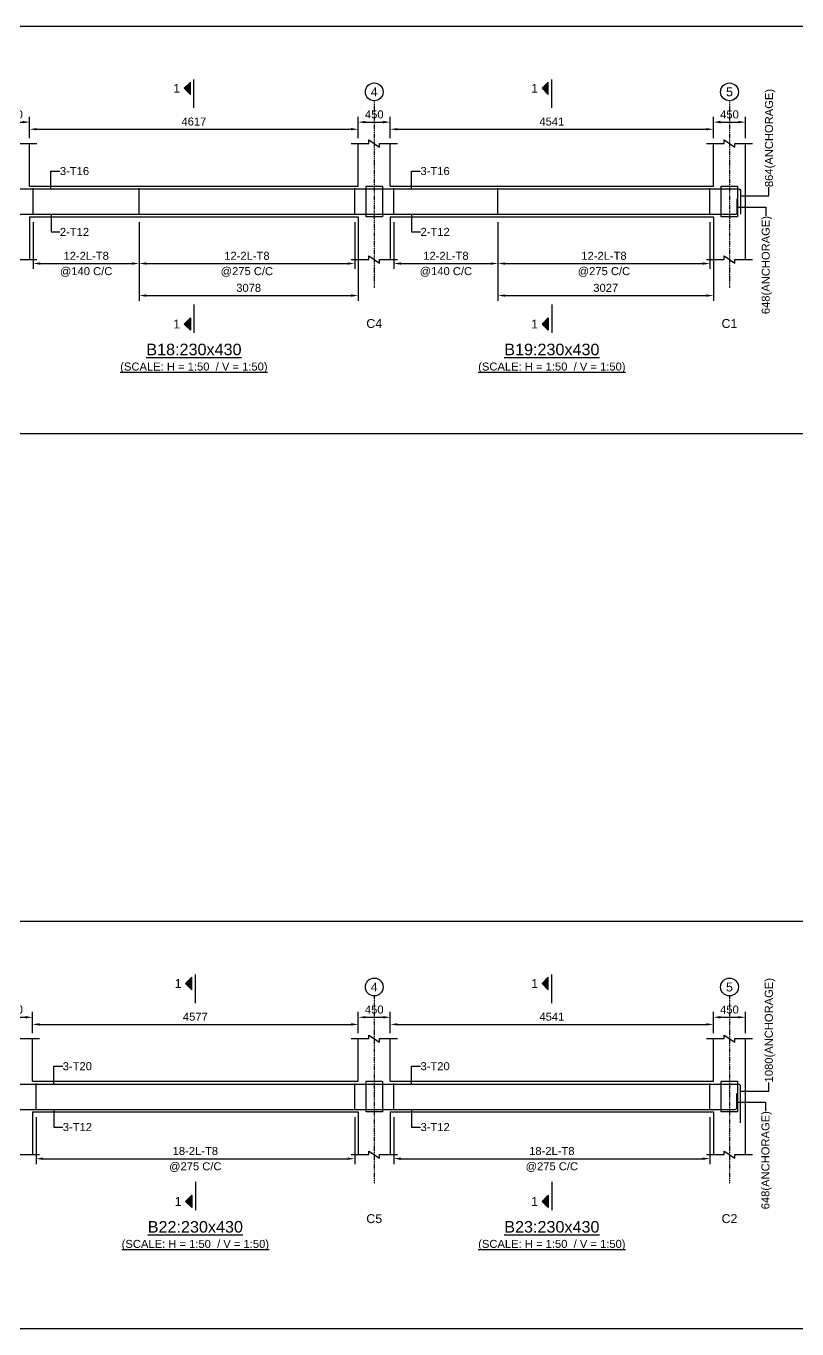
# Model space of a CAD drawing. Header units: inches. Extents: x -816171 to 9366335, y -450961 to 689132.
# Drawn here: x 4494381 to 4516043, y 210711 to 247331 of the extents above; entities that cross this region are included whole.
import ezdxf
from ezdxf.enums import TextEntityAlignment as Align

# ---------------------------------------------------------------- set-up
doc = ezdxf.new("R2010")
doc.units = ezdxf.units.IN
doc.header["$MEASUREMENT"] = 0
doc.linetypes.add('SCCenter', pattern=[1.2, 0.5, -0.3, 0.1, -0.3])
doc.linetypes.add('SCHidden', pattern=[1000, 500, -500])
for name, color, linetype in [('Concrete Line', 2, 'Continuous'), ('Cut Line', 31, 'Continuous'), ('Dimension', 31, 'Continuous'), ('Grid', 8, 'Continuous'), ('Labels', 4, 'Continuous'), ('Labels_Support', 4, 'Continuous'), ('Link', 225, 'Continuous'), ('Reinforcement', 130, 'Continuous'), ('Schedule Border', 60, 'Continuous'), ('Section Mark', 5, 'Continuous'), ('Solid', 25, 'Continuous'), ('Text', 31, 'Continuous'), ('Text_Scale', 31, 'Continuous')]:
    doc.layers.add(name, color=color, linetype=linetype)
doc.styles.add('SC-SansSerif', font='SansSerif')
doc.styles.get("Standard").update_dxf_attribs({"font": 'txt.shx'})
doc.dimstyles.new('SCBBSDimStyl', dxfattribs={"dimtxt": 225, "dimasz": 200, "dimexe": 150, "dimexo": 150, "dimgap": 100, "dimtad": 1, "dimtoh": 1, "dimdec": 0, "dimzin": 0, "dimdsep": 46, "dimtxsty": 'SC-SansSerif', "dimcen": 0.09, "dimclrd": 8, "dimclre": 8, "dimclrt": 31, "dimadec": 0, "dimazin": 0, "dimtfac": 1, "dimtdec": 0, "dimtix": 1, "dimtofl": 0, "dimtmove": 0, "dimatfit": 3, "dimfxl": 1, "dimtolj": 1, "dimtzin": 0, "dimarcsym": 0})
doc.dimstyles.get("Standard").update_dxf_attribs({"dimtxt": 0.18, "dimasz": 0.18, "dimexe": 0.18, "dimexo": 0.0625, "dimgap": 0.09, "dimtad": 0, "dimtih": 1, "dimtoh": 1, "dimdec": 4, "dimzin": 0, "dimdsep": 46, "dimtxsty": 'Standard', "dimcen": 0.09, "dimadec": 0, "dimazin": 0, "dimtfac": 1, "dimtdec": 4, "dimtofl": 0, "dimtmove": 0, "dimatfit": 3, "dimfxl": 1, "dimtolj": 1, "dimtzin": 0, "dimarcsym": 0})

# ---------------------------------------------------------------- blocks, each defined once
blk = doc.blocks.new('*D1946')
at = {"layer": 'DEFPOINTS', "color": 0, "transparency": 16777216}
for p in [(4494581, 241971), (4497559, 241971), (4497559, 240656)]:
    blk.add_point(p, dxfattribs=at)
at = {"layer": 'Dimension', "color": 8, "lineweight": -2, "transparency": 16777216}
for p, q in [((4494581, 241821), (4494581, 240506)), ((4497559, 241821), (4497559, 240506)), ((4494781, 240656), (4497359, 240656))]:
    blk.add_line(p, q, dxfattribs=at)
at = {"layer": 'Dimension', "color": 8, "transparency": 16777216}
for points in [[(4494781, 240690), (4494781, 240623), (4494581, 240656)], [(4497359, 240690), (4497359, 240623), (4497559, 240656)]]:
    blk.add_solid(points, dxfattribs=at)
at = {"layer": 'Dimension', "color": 31, "transparency": 16777216, "char_height": 225, "attachment_point": 5, "style": 'SC-SansSerif'}
for s, insert in [('\\A1;12-2L-T8', (4496070, 240872)), ('\\A1;@140 C/C', (4496070, 240420))]:
    blk.add_mtext(s, dxfattribs=dict(at, insert=insert))
blk = doc.blocks.new('*D1947')
at = {"layer": 'DEFPOINTS', "color": 0, "transparency": 16777216}
for p in [(4497559, 241971), (4503615, 241971), (4503615, 240656)]:
    blk.add_point(p, dxfattribs=at)
at = {"layer": 'Dimension', "color": 8, "lineweight": -2, "transparency": 16777216}
for p, q in [((4497559, 241821), (4497559, 240506)), ((4503615, 241821), (4503615, 240506)), ((4497759, 240656), (4503415, 240656))]:
    blk.add_line(p, q, dxfattribs=at)
at = {"layer": 'Dimension', "color": 8, "transparency": 16777216}
for points in [[(4497759, 240690), (4497759, 240623), (4497559, 240656)], [(4503415, 240690), (4503415, 240623), (4503615, 240656)]]:
    blk.add_solid(points, dxfattribs=at)
at = {"layer": 'Dimension', "color": 31, "transparency": 16777216, "char_height": 225, "attachment_point": 5, "style": 'SC-SansSerif'}
for s, insert in [('\\A1;12-2L-T8', (4500587, 240872)), ('\\A1;@275 C/C', (4500587, 240420))]:
    blk.add_mtext(s, dxfattribs=dict(at, insert=insert))
blk = doc.blocks.new('*D1948')
at = {"layer": 'DEFPOINTS', "color": 0, "transparency": 16777216}
for p in [(4497559, 241971), (4503715, 241971), (4503715, 239756)]:
    blk.add_point(p, dxfattribs=at)
at = {"layer": 'Dimension', "color": 8, "lineweight": -2, "transparency": 16777216}
for p, q in [((4497559, 241821), (4497559, 239606)), ((4503715, 241821), (4503715, 239606)), ((4497759, 239756), (4503515, 239756))]:
    blk.add_line(p, q, dxfattribs=at)
at = {"layer": 'Dimension', "color": 8, "transparency": 16777216}
for points in [[(4497759, 239790), (4497759, 239723), (4497559, 239756)], [(4503515, 239790), (4503515, 239723), (4503715, 239756)]]:
    blk.add_solid(points, dxfattribs=at)
at = {"layer": 'Dimension', "color": 31, "transparency": 16777216, "insert": (4500637, 239972), "char_height": 225, "attachment_point": 5, "style": 'SC-SansSerif'}
blk.add_mtext('\\A1;3078', dxfattribs=at)
blk = doc.blocks.new('*D1949')
at = {"layer": 'DEFPOINTS', "color": 0, "transparency": 16777216}
for p in [(4504715, 241971), (4507642, 241971), (4507642, 240656)]:
    blk.add_point(p, dxfattribs=at)
at = {"layer": 'Dimension', "color": 8, "lineweight": -2, "transparency": 16777216}
for p, q in [((4504715, 241821), (4504715, 240506)), ((4507642, 241821), (4507642, 240506)), ((4504915, 240656), (4507442, 240656))]:
    blk.add_line(p, q, dxfattribs=at)
at = {"layer": 'Dimension', "color": 8, "transparency": 16777216}
for points in [[(4504915, 240690), (4504915, 240623), (4504715, 240656)], [(4507442, 240690), (4507442, 240623), (4507642, 240656)]]:
    blk.add_solid(points, dxfattribs=at)
at = {"layer": 'Dimension', "color": 31, "transparency": 16777216, "char_height": 225, "attachment_point": 5, "style": 'SC-SansSerif'}
for s, insert in [('\\A1;12-2L-T8', (4506179, 240872)), ('\\A1;@140 C/C', (4506179, 240420))]:
    blk.add_mtext(s, dxfattribs=dict(at, insert=insert))
blk = doc.blocks.new('*D1950')
at = {"layer": 'DEFPOINTS', "color": 0, "transparency": 16777216}
for p in [(4507642, 241971), (4513597, 241971), (4513597, 240656)]:
    blk.add_point(p, dxfattribs=at)
at = {"layer": 'Dimension', "color": 8, "lineweight": -2, "transparency": 16777216}
for p, q in [((4507642, 241821), (4507642, 240506)), ((4513597, 241821), (4513597, 240506)), ((4507842, 240656), (4513397, 240656))]:
    blk.add_line(p, q, dxfattribs=at)
at = {"layer": 'Dimension', "color": 8, "transparency": 16777216}
for points in [[(4507842, 240690), (4507842, 240623), (4507642, 240656)], [(4513397, 240690), (4513397, 240623), (4513597, 240656)]]:
    blk.add_solid(points, dxfattribs=at)
at = {"layer": 'Dimension', "color": 31, "transparency": 16777216, "char_height": 225, "attachment_point": 5, "style": 'SC-SansSerif'}
for s, insert in [('\\A1;12-2L-T8', (4510620, 240872)), ('\\A1;@275 C/C', (4510620, 240420))]:
    blk.add_mtext(s, dxfattribs=dict(at, insert=insert))
blk = doc.blocks.new('*D1951')
at = {"layer": 'DEFPOINTS', "color": 0, "transparency": 16777216}
for p in [(4507642, 241971), (4513697, 241971), (4513697, 239756)]:
    blk.add_point(p, dxfattribs=at)
at = {"layer": 'Dimension', "color": 8, "lineweight": -2, "transparency": 16777216}
for p, q in [((4507642, 241821), (4507642, 239606)), ((4513697, 241821), (4513697, 239606)), ((4507842, 239756), (4513497, 239756))]:
    blk.add_line(p, q, dxfattribs=at)
at = {"layer": 'Dimension', "color": 8, "transparency": 16777216}
for points in [[(4507842, 239790), (4507842, 239723), (4507642, 239756)], [(4513497, 239790), (4513497, 239723), (4513697, 239756)]]:
    blk.add_solid(points, dxfattribs=at)
at = {"layer": 'Dimension', "color": 31, "transparency": 16777216, "insert": (4510670, 239972), "char_height": 225, "attachment_point": 5, "style": 'SC-SansSerif'}
blk.add_mtext('\\A1;3027', dxfattribs=at)
blk = doc.blocks.new('*D1958')
at = {"layer": 'DEFPOINTS', "color": 0, "transparency": 16777216}
for p in [(4503715, 244431), (4494481, 244031), (4503715, 244031)]:
    blk.add_point(p, dxfattribs=at)
at = {"layer": 'Dimension', "color": 8, "lineweight": -2, "transparency": 16777216}
for p, q in [((4494481, 244181), (4494481, 244581)), ((4494681, 244431), (4503515, 244431)), ((4503715, 244181), (4503715, 244581))]:
    blk.add_line(p, q, dxfattribs=at)
at = {"layer": 'Dimension', "color": 8, "transparency": 16777216}
for points in [[(4494681, 244465), (4494681, 244398), (4494481, 244431)], [(4503515, 244465), (4503515, 244398), (4503715, 244431)]]:
    blk.add_solid(points, dxfattribs=at)
at = {"layer": 'Dimension', "color": 31, "transparency": 16777216, "insert": (4499098, 244647), "char_height": 225, "attachment_point": 5, "style": 'SC-SansSerif'}
blk.add_mtext('\\A1;4617', dxfattribs=at)
blk = doc.blocks.new('*D1959')
at = {"layer": 'DEFPOINTS', "color": 0, "transparency": 16777216}
for p in [(4513697, 244431), (4504615, 244031), (4513697, 244031)]:
    blk.add_point(p, dxfattribs=at)
at = {"layer": 'Dimension', "color": 8, "lineweight": -2, "transparency": 16777216}
for p, q in [((4504615, 244181), (4504615, 244581)), ((4504815, 244431), (4513497, 244431)), ((4513697, 244181), (4513697, 244581))]:
    blk.add_line(p, q, dxfattribs=at)
at = {"layer": 'Dimension', "color": 8, "transparency": 16777216}
for points in [[(4504815, 244465), (4504815, 244398), (4504615, 244431)], [(4513497, 244465), (4513497, 244398), (4513697, 244431)]]:
    blk.add_solid(points, dxfattribs=at)
at = {"layer": 'Dimension', "color": 31, "transparency": 16777216, "insert": (4509156, 244647), "char_height": 225, "attachment_point": 5, "style": 'SC-SansSerif'}
blk.add_mtext('\\A1;4541', dxfattribs=at)
blk = doc.blocks.new('*D1961')
at = {"layer": 'DEFPOINTS', "color": 0, "transparency": 16777216}
for p in [(4494481, 244631), (4493581, 244031), (4494481, 244031)]:
    blk.add_point(p, dxfattribs=at)
at = {"layer": 'Dimension', "color": 8, "lineweight": -2, "transparency": 16777216}
for p, q in [((4493581, 244181), (4493581, 244781)), ((4493781, 244631), (4494281, 244631)), ((4494481, 244181), (4494481, 244781))]:
    blk.add_line(p, q, dxfattribs=at)
at = {"layer": 'Dimension', "color": 8, "transparency": 16777216}
for points in [[(4493781, 244665), (4493781, 244598), (4493581, 244631)], [(4494281, 244665), (4494281, 244598), (4494481, 244631)]]:
    blk.add_solid(points, dxfattribs=at)
at = {"layer": 'Dimension', "color": 31, "transparency": 16777216, "insert": (4494031, 244847), "char_height": 225, "attachment_point": 5, "style": 'SC-SansSerif'}
blk.add_mtext('\\A1;450', dxfattribs=at)
blk = doc.blocks.new('*D1962')
at = {"layer": 'DEFPOINTS', "color": 0, "transparency": 16777216}
for p in [(4504615, 244631), (4503715, 244031), (4504615, 244031)]:
    blk.add_point(p, dxfattribs=at)
at = {"layer": 'Dimension', "color": 8, "lineweight": -2, "transparency": 16777216}
for p, q in [((4503715, 244181), (4503715, 244781)), ((4503915, 244631), (4504415, 244631)), ((4504615, 244181), (4504615, 244781))]:
    blk.add_line(p, q, dxfattribs=at)
at = {"layer": 'Dimension', "color": 8, "transparency": 16777216}
for points in [[(4503915, 244665), (4503915, 244598), (4503715, 244631)], [(4504415, 244665), (4504415, 244598), (4504615, 244631)]]:
    blk.add_solid(points, dxfattribs=at)
at = {"layer": 'Dimension', "color": 31, "transparency": 16777216, "insert": (4504165, 244847), "char_height": 225, "attachment_point": 5, "style": 'SC-SansSerif'}
blk.add_mtext('\\A1;450', dxfattribs=at)
blk = doc.blocks.new('*D1963')
at = {"layer": 'DEFPOINTS', "color": 0, "transparency": 16777216}
for p in [(4514597, 244631), (4513697, 244031), (4514597, 244031)]:
    blk.add_point(p, dxfattribs=at)
at = {"layer": 'Dimension', "color": 8, "lineweight": -2, "transparency": 16777216}
for p, q in [((4513697, 244181), (4513697, 244781)), ((4513897, 244631), (4514397, 244631)), ((4514597, 244181), (4514597, 244781))]:
    blk.add_line(p, q, dxfattribs=at)
at = {"layer": 'Dimension', "color": 8, "transparency": 16777216}
for points in [[(4513897, 244665), (4513897, 244598), (4513697, 244631)], [(4514397, 244665), (4514397, 244598), (4514597, 244631)]]:
    blk.add_solid(points, dxfattribs=at)
at = {"layer": 'Dimension', "color": 31, "transparency": 16777216, "insert": (4514147, 244847), "char_height": 225, "attachment_point": 5, "style": 'SC-SansSerif'}
blk.add_mtext('\\A1;450', dxfattribs=at)
blk = doc.blocks.new('*D1966')
at = {"layer": 'DEFPOINTS', "color": 0, "transparency": 16777216}
for p in [(4494661, 216811), (4503615, 216811), (4503615, 215496)]:
    blk.add_point(p, dxfattribs=at)
at = {"layer": 'Dimension', "color": 8, "lineweight": -2, "transparency": 16777216}
for p, q in [((4494661, 216661), (4494661, 215346)), ((4503615, 216661), (4503615, 215346)), ((4494861, 215496), (4503415, 215496))]:
    blk.add_line(p, q, dxfattribs=at)
at = {"layer": 'Dimension', "color": 8, "transparency": 16777216}
for points in [[(4494861, 215530), (4494861, 215463), (4494661, 215496)], [(4503415, 215530), (4503415, 215463), (4503615, 215496)]]:
    blk.add_solid(points, dxfattribs=at)
at = {"layer": 'Dimension', "color": 31, "transparency": 16777216, "char_height": 225, "attachment_point": 5, "style": 'SC-SansSerif'}
for s, insert in [('\\A1;18-2L-T8', (4499138, 215712)), ('\\A1;@275 C/C', (4499138, 215260))]:
    blk.add_mtext(s, dxfattribs=dict(at, insert=insert))
blk = doc.blocks.new('*D1967')
at = {"layer": 'DEFPOINTS', "color": 0, "transparency": 16777216}
for p in [(4504715, 216811), (4513597, 216811), (4513597, 215496)]:
    blk.add_point(p, dxfattribs=at)
at = {"layer": 'Dimension', "color": 8, "lineweight": -2, "transparency": 16777216}
for p, q in [((4504715, 216661), (4504715, 215346)), ((4513597, 216661), (4513597, 215346)), ((4504915, 215496), (4513397, 215496))]:
    blk.add_line(p, q, dxfattribs=at)
at = {"layer": 'Dimension', "color": 8, "transparency": 16777216}
for points in [[(4504915, 215530), (4504915, 215463), (4504715, 215496)], [(4513397, 215530), (4513397, 215463), (4513597, 215496)]]:
    blk.add_solid(points, dxfattribs=at)
at = {"layer": 'Dimension', "color": 31, "transparency": 16777216, "char_height": 225, "attachment_point": 5, "style": 'SC-SansSerif'}
for s, insert in [('\\A1;18-2L-T8', (4509156, 215712)), ('\\A1;@275 C/C', (4509156, 215260))]:
    blk.add_mtext(s, dxfattribs=dict(at, insert=insert))
blk = doc.blocks.new('*D1819')
at = {"layer": 'DEFPOINTS', "color": 0, "transparency": 16777216}
for p in [(4503715, 219271), (4494561, 218871), (4503715, 218871)]:
    blk.add_point(p, dxfattribs=at)
at = {"layer": 'Dimension', "color": 8, "lineweight": -2, "transparency": 16777216}
for p, q in [((4494561, 219021), (4494561, 219421)), ((4503715, 219021), (4503715, 219421)), ((4494761, 219271), (4503515, 219271))]:
    blk.add_line(p, q, dxfattribs=at)
at = {"layer": 'Dimension', "color": 8, "transparency": 16777216}
for points in [[(4494761, 219305), (4494761, 219238), (4494561, 219271)], [(4503515, 219305), (4503515, 219238), (4503715, 219271)]]:
    blk.add_solid(points, dxfattribs=at)
at = {"layer": 'Dimension', "color": 31, "transparency": 16777216, "insert": (4499138, 219487), "char_height": 225, "attachment_point": 5, "style": 'SC-SansSerif'}
blk.add_mtext('\\A1;4577', dxfattribs=at)
blk = doc.blocks.new('*D1820')
at = {"layer": 'DEFPOINTS', "color": 0, "transparency": 16777216}
for p in [(4513697, 219271), (4504615, 218871), (4513697, 218871)]:
    blk.add_point(p, dxfattribs=at)
at = {"layer": 'Dimension', "color": 8, "lineweight": -2, "transparency": 16777216}
for p, q in [((4504615, 219021), (4504615, 219421)), ((4513697, 219021), (4513697, 219421)), ((4504815, 219271), (4513497, 219271))]:
    blk.add_line(p, q, dxfattribs=at)
at = {"layer": 'Dimension', "color": 8, "transparency": 16777216}
for points in [[(4504815, 219305), (4504815, 219238), (4504615, 219271)], [(4513497, 219305), (4513497, 219238), (4513697, 219271)]]:
    blk.add_solid(points, dxfattribs=at)
at = {"layer": 'Dimension', "color": 31, "transparency": 16777216, "insert": (4509156, 219487), "char_height": 225, "attachment_point": 5, "style": 'SC-SansSerif'}
blk.add_mtext('\\A1;4541', dxfattribs=at)
blk = doc.blocks.new('*D1822')
at = {"layer": 'DEFPOINTS', "color": 0, "transparency": 16777216}
for p in [(4494561, 219471), (4493501, 218871), (4494561, 218871)]:
    blk.add_point(p, dxfattribs=at)
at = {"layer": 'Dimension', "color": 8, "lineweight": -2, "transparency": 16777216}
for p, q in [((4493501, 219021), (4493501, 219621)), ((4493701, 219471), (4494361, 219471)), ((4494561, 219021), (4494561, 219621))]:
    blk.add_line(p, q, dxfattribs=at)
at = {"layer": 'Dimension', "color": 8, "transparency": 16777216}
for points in [[(4493701, 219505), (4493701, 219438), (4493501, 219471)], [(4494361, 219505), (4494361, 219438), (4494561, 219471)]]:
    blk.add_solid(points, dxfattribs=at)
at = {"layer": 'Dimension', "color": 31, "transparency": 16777216, "insert": (4494031, 219687), "char_height": 225, "attachment_point": 5, "style": 'SC-SansSerif'}
blk.add_mtext('\\A1;530', dxfattribs=at)
blk = doc.blocks.new('*D1823')
at = {"layer": 'DEFPOINTS', "color": 0, "transparency": 16777216}
for p in [(4504615, 219471), (4503715, 218871), (4504615, 218871)]:
    blk.add_point(p, dxfattribs=at)
at = {"layer": 'Dimension', "color": 8, "lineweight": -2, "transparency": 16777216}
for p, q in [((4503715, 219021), (4503715, 219621)), ((4503915, 219471), (4504415, 219471)), ((4504615, 219021), (4504615, 219621))]:
    blk.add_line(p, q, dxfattribs=at)
at = {"layer": 'Dimension', "color": 8, "transparency": 16777216}
for points in [[(4503915, 219505), (4503915, 219438), (4503715, 219471)], [(4504415, 219505), (4504415, 219438), (4504615, 219471)]]:
    blk.add_solid(points, dxfattribs=at)
at = {"layer": 'Dimension', "color": 31, "transparency": 16777216, "insert": (4504165, 219687), "char_height": 225, "attachment_point": 5, "style": 'SC-SansSerif'}
blk.add_mtext('\\A1;450', dxfattribs=at)
blk = doc.blocks.new('*D1824')
at = {"layer": 'DEFPOINTS', "color": 0, "transparency": 16777216}
for p in [(4514597, 219471), (4513697, 218871), (4514597, 218871)]:
    blk.add_point(p, dxfattribs=at)
at = {"layer": 'Dimension', "color": 8, "lineweight": -2, "transparency": 16777216}
for p, q in [((4513697, 219021), (4513697, 219621)), ((4513897, 219471), (4514397, 219471)), ((4514597, 219021), (4514597, 219621))]:
    blk.add_line(p, q, dxfattribs=at)
at = {"layer": 'Dimension', "color": 8, "transparency": 16777216}
for points in [[(4513897, 219505), (4513897, 219438), (4513697, 219471)], [(4514397, 219505), (4514397, 219438), (4514597, 219471)]]:
    blk.add_solid(points, dxfattribs=at)
at = {"layer": 'Dimension', "color": 31, "transparency": 16777216, "insert": (4514147, 219687), "char_height": 225, "attachment_point": 5, "style": 'SC-SansSerif'}
blk.add_mtext('\\A1;450', dxfattribs=at)

msp = doc.modelspace()

# ---------------------------------------------------------------- hatches: boundary and pattern name
at = {"layer": 'Solid'}
for points in [[(4498998.08622, 245756.35614), (4498823.08622, 245581.35614), (4498998.08622, 245406.35614), (4498998.08622, 245756.35614)], [(4509056.58622, 245756.35614), (4508881.58622, 245581.35614), (4509056.58622, 245406.35614), (4509056.58622, 245756.35614)], [(4498998.08622, 238781.35614), (4498823.08622, 238956.35614), (4498998.08622, 239131.35614), (4498998.08622, 238781.35614)], [(4509056.58622, 238781.35614), (4508881.58622, 238956.35614), (4509056.58622, 239131.35614), (4509056.58622, 238781.35614)], [(4499038.08622, 220596.35614), (4498863.08622, 220421.35614), (4499038.08622, 220246.35614), (4499038.08622, 220596.35614)], [(4509056.58622, 220596.35614), (4508881.58622, 220421.35614), (4509056.58622, 220246.35614), (4509056.58622, 220596.35614)], [(4499038.08622, 214121.35614), (4498863.08622, 214296.35614), (4499038.08622, 214471.35614), (4499038.08622, 214121.35614)], [(4509056.58622, 214121.35614), (4508881.58622, 214296.35614), (4509056.58622, 214471.35614), (4509056.58622, 214121.35614)]]:
    msp.add_hatch(color=256, dxfattribs=at).paths.add_polyline_path(points, flags=0)

# ---------------------------------------------------------------- linework, layer by layer
at = {"layer": 'Concrete Line'}
for p, q in [((4494481.08622, 242831.35614), (4494481.08622, 244031.35614)), ((4503715.08622, 242831.35614), (4503715.08622, 244031.35614)), ((4504615.08622, 242831.35614), (4504615.08622, 244031.35614)), ((4513697.08622, 242831.35614), (4513697.08622, 244031.35614)), ((4514597.08622, 240771.35614), (4514597.08622, 244031.35614)), ((4494481.08622, 241971.35614), (4494481.08622, 240771.35614)), ((4503715.08622, 241971.35614), (4503715.08622, 240771.35614)), ((4504615.08622, 241971.35614), (4504615.08622, 240771.35614)), ((4513697.08622, 241971.35614), (4513697.08622, 240771.35614)), ((4494561.08622, 217671.35614), (4494561.08622, 218871.35614)), ((4503715.08622, 217671.35614), (4503715.08622, 218871.35614)), ((4504615.08622, 217671.35614), (4504615.08622, 218871.35614)), ((4513697.08622, 217671.35614), (4513697.08622, 218871.35614)), ((4514597.08622, 215611.35614), (4514597.08622, 218871.35614)), ((4494561.08622, 216811.35614), (4494561.08622, 215611.35614)), ((4503715.08622, 216811.35614), (4503715.08622, 215611.35614)), ((4504615.08622, 216811.35614), (4504615.08622, 215611.35614)), ((4513697.08622, 216811.35614), (4513697.08622, 215611.35614))]:
    msp.add_line(p, q, dxfattribs=at)
for points in [[(4494481.08622, 242831.35614), (4503715.08622, 242831.35614)], [(4504615.08622, 242831.35614), (4513697.08622, 242831.35614)], [(4494481.08622, 241971.35614), (4503715.08622, 241971.35614)], [(4504615.08622, 241971.35614), (4513697.08622, 241971.35614)], [(4494561.08622, 217671.35614), (4503715.08622, 217671.35614)], [(4504615.08622, 217671.35614), (4513697.08622, 217671.35614)], [(4494561.08622, 216811.35614), (4503715.08622, 216811.35614)], [(4504615.08622, 216811.35614), (4513697.08622, 216811.35614)]]:
    msp.add_lwpolyline(points, dxfattribs=at)
for points in [[(4503935.08622, 242831.35614), (4504395.08622, 242831.35614), (4504395.08622, 242831.35614), (4504395.08622, 241971.35614), (4504395.08622, 241971.35614), (4503935.08622, 241971.35614), (4503935.08622, 241971.35614), (4503935.08622, 242831.35614)], [(4513917.08622, 242831.35614), (4514377.08622, 242831.35614), (4514377.08622, 242831.35614), (4514377.08622, 241971.35614), (4514377.08622, 241971.35614), (4513917.08622, 241971.35614), (4513917.08622, 241971.35614), (4513917.08622, 242831.35614)], [(4503935.08622, 217671.35614), (4504395.08622, 217671.35614), (4504395.08622, 217671.35614), (4504395.08622, 216811.35614), (4504395.08622, 216811.35614), (4503935.08622, 216811.35614), (4503935.08622, 216811.35614), (4503935.08622, 217671.35614)], [(4513917.08622, 217671.35614), (4514377.08622, 217671.35614), (4514377.08622, 217671.35614), (4514377.08622, 216811.35614), (4514377.08622, 216811.35614), (4513917.08622, 216811.35614), (4513917.08622, 216811.35614), (4513917.08622, 217671.35614)]]:
    msp.add_lwpolyline(points, close=True, dxfattribs=at)
at = {"layer": 'Concrete Line', "linetype": 'SCHidden'}
for points in [[(4503935.08622, 217671.35614), (4504395.08622, 217671.35614), (4504395.08622, 217671.35614), (4504395.08622, 216811.35614), (4504395.08622, 216811.35614), (4503935.08622, 216811.35614), (4503935.08622, 216811.35614), (4503935.08622, 217671.35614)], [(4513917.08622, 217671.35614), (4514377.08622, 217671.35614), (4514377.08622, 217671.35614), (4514377.08622, 216811.35614), (4514377.08622, 216811.35614), (4513917.08622, 216811.35614), (4513917.08622, 216811.35614), (4513917.08622, 217671.35614)]]:
    msp.add_lwpolyline(points, close=True, dxfattribs=at)
at = {"layer": 'Cut Line'}
for points in [[(4493381.08622, 244031.35614), (4493881.08622, 244031.35614), (4493881.08622, 244131.35614), (4494181.08622, 243931.35614), (4494181.08622, 244031.35614), (4494681.08622, 244031.35614)], [(4503515.08622, 244031.35614), (4504015.08622, 244031.35614), (4504015.08622, 244131.35614), (4504315.08622, 243931.35614), (4504315.08622, 244031.35614), (4504815.08622, 244031.35614)], [(4513497.08622, 244031.35614), (4513997.08622, 244031.35614), (4513997.08622, 244131.35614), (4514297.08622, 243931.35614), (4514297.08622, 244031.35614), (4514797.08622, 244031.35614)], [(4493381.08622, 240771.35614), (4493881.08622, 240771.35614), (4493881.08622, 240871.35614), (4494181.08622, 240671.35614), (4494181.08622, 240771.35614), (4494681.08622, 240771.35614)], [(4503515.08622, 240771.35614), (4504015.08622, 240771.35614), (4504015.08622, 240871.35614), (4504315.08622, 240671.35614), (4504315.08622, 240771.35614), (4504815.08622, 240771.35614)], [(4513497.08622, 240771.35614), (4513997.08622, 240771.35614), (4513997.08622, 240871.35614), (4514297.08622, 240671.35614), (4514297.08622, 240771.35614), (4514797.08622, 240771.35614)], [(4493301.08622, 218871.35614), (4493881.08622, 218871.35614), (4493881.08622, 218971.35614), (4494181.08622, 218771.35614), (4494181.08622, 218871.35614), (4494761.08622, 218871.35614)], [(4503515.08622, 218871.35614), (4504015.08622, 218871.35614), (4504015.08622, 218971.35614), (4504315.08622, 218771.35614), (4504315.08622, 218871.35614), (4504815.08622, 218871.35614)], [(4513497.08622, 218871.35614), (4513997.08622, 218871.35614), (4513997.08622, 218971.35614), (4514297.08622, 218771.35614), (4514297.08622, 218871.35614), (4514797.08622, 218871.35614)], [(4493301.08622, 215611.35614), (4493881.08622, 215611.35614), (4493881.08622, 215711.35614), (4494181.08622, 215511.35614), (4494181.08622, 215611.35614), (4494761.08622, 215611.35614)], [(4503515.08622, 215611.35614), (4504015.08622, 215611.35614), (4504015.08622, 215711.35614), (4504315.08622, 215511.35614), (4504315.08622, 215611.35614), (4504815.08622, 215611.35614)], [(4513497.08622, 215611.35614), (4513997.08622, 215611.35614), (4513997.08622, 215711.35614), (4514297.08622, 215511.35614), (4514297.08622, 215611.35614), (4514797.08622, 215611.35614)]]:
    msp.add_lwpolyline(points, dxfattribs=at)
at = {"layer": 'Grid', "linetype": 'SCCenter'}
for p, q in [((4504165.08622, 245231.35614), (4504165.08622, 239971.35614)), ((4514147.08622, 245231.35614), (4514147.08622, 239971.35614)), ((4504165.08622, 220071.35614), (4504165.08622, 214811.35614)), ((4514147.08622, 220071.35614), (4514147.08622, 214811.35614))]:
    msp.add_line(p, q, dxfattribs=at)
at = {"layer": 'Grid'}
for centre in [(4504165.08622, 245481.35614), (4514147.08622, 245481.35614), (4504165.08622, 220321.35614), (4514147.08622, 220321.35614)]:
    msp.add_circle(centre, 250, dxfattribs=at)
at = {"layer": 'Link'}
for p, q in [((4494581.08622, 242031.35614), (4494581.08622, 242771.35614)), ((4497559.0923, 242031.35614), (4497559.0923, 242771.35614)), ((4503615.08622, 242031.35614), (4503615.08622, 242771.35614)), ((4504715.08622, 242031.35614), (4504715.08622, 242771.35614)), ((4507642.42562, 242031.35614), (4507642.42562, 242771.35614)), ((4513597.08622, 242031.35614), (4513597.08622, 242771.35614)), ((4494661.08622, 216871.35614), (4494661.08622, 217611.35614)), ((4503615.08622, 216871.35614), (4503615.08622, 217611.35614)), ((4504715.08622, 216871.35614), (4504715.08622, 217611.35614)), ((4513597.08622, 216871.35614), (4513597.08622, 217611.35614))]:
    msp.add_line(p, q, dxfattribs=at)
at = {"layer": 'Reinforcement'}
for points in [[(4480923.08622, 242801.35614), (4480923.08622, 242093.35614, 0.4142135624), (4480973.08622, 242043.35614), (4514315.91658, 242043.35614, 0.4142138171), (4514365.91658, 242093.35614), (4514365.91658, 242479.35614)], [(4480831.08622, 242001.35614), (4480831.08622, 242705.35614, -0.4142135624), (4480881.08622, 242755.35614), (4514406.09533, 242755.35614, -0.4142135343), (4514456.09533, 242705.35614), (4514456.09533, 242043.35614)], [(4480831.08622, 216841.35614), (4480831.08622, 217541.35614, -0.4142135624), (4480881.08622, 217591.35614), (4514402.09529, 217591.35614, -0.4142137655), (4514452.09529, 217541.35614), (4514452.09529, 216507.35614)], [(4480927.08622, 217641.35614), (4480927.08622, 216933.35614, 0.4142135624), (4480977.08622, 216883.35614), (4514307.91663, 216883.35614, 0.4142135271), (4514357.91663, 216933.35614), (4514357.91663, 217327.35614)]]:
    msp.add_lwpolyline(points, format="xyb", dxfattribs=at)
at = {"layer": 'Schedule Border'}
for points in [[(4478771.08622, 247331.35614), (4574296.09533, 247331.35614), (4574296.09533, 235871.35614), (4478771.08622, 235871.35614)], [(4478771.08622, 222171.35614), (4574296.09529, 222171.35614), (4574296.09529, 210711.35614), (4478771.08622, 210711.35614)]]:
    msp.add_lwpolyline(points, close=True, dxfattribs=at)
at = {"layer": 'Section Mark'}
for points in [[(4498998.08622, 245756.35614), (4498823.08622, 245581.35614), (4498998.08622, 245406.35614), (4498998.08622, 245756.35614)], [(4499098.08622, 245031.35614), (4499098.08622, 245831.35614)], [(4509056.58622, 245756.35614), (4508881.58622, 245581.35614), (4509056.58622, 245406.35614), (4509056.58622, 245756.35614)], [(4509156.58622, 245031.35614), (4509156.58622, 245831.35614)], [(4499098.08622, 239506.35614), (4499098.08622, 238706.35614)], [(4509156.58622, 239506.35614), (4509156.58622, 238706.35614)], [(4498998.08622, 238781.35614), (4498823.08622, 238956.35614), (4498998.08622, 239131.35614), (4498998.08622, 238781.35614)], [(4509056.58622, 238781.35614), (4508881.58622, 238956.35614), (4509056.58622, 239131.35614), (4509056.58622, 238781.35614)], [(4499038.08622, 220596.35614), (4498863.08622, 220421.35614), (4499038.08622, 220246.35614), (4499038.08622, 220596.35614)], [(4499138.08622, 219871.35614), (4499138.08622, 220671.35614)], [(4509056.58622, 220596.35614), (4508881.58622, 220421.35614), (4509056.58622, 220246.35614), (4509056.58622, 220596.35614)], [(4509156.58622, 219871.35614), (4509156.58622, 220671.35614)], [(4499138.08622, 214846.35614), (4499138.08622, 214046.35614)], [(4509156.58622, 214846.35614), (4509156.58622, 214046.35614)], [(4499038.08622, 214121.35614), (4498863.08622, 214296.35614), (4499038.08622, 214471.35614), (4499038.08622, 214121.35614)], [(4509056.58622, 214121.35614), (4508881.58622, 214296.35614), (4509056.58622, 214471.35614), (4509056.58622, 214121.35614)]]:
    msp.add_lwpolyline(points, dxfattribs=at)

# ---------------------------------------------------------------- texts
at = {"layer": 'Grid', "style": 'SC-SansSerif'}
for s, p in [('4', (4504165.08622, 245481.35614)), ('5', (4514147.08622, 245481.35614)), ('4', (4504165.08622, 220321.35614)), ('5', (4514147.08622, 220321.35614))]:
    msp.add_text(s, height=250, dxfattribs=at).set_placement(p, align=Align.MIDDLE)
at = {"layer": 'Labels', "style": 'SC-SansSerif'}
for s, p in [('%%uB18:230x430', (4499098.08622, 237981.35614)), ('%%uB19:230x430', (4509156.08622, 237981.35614)), ('%%uB22:230x430', (4499138.08622, 213321.35614)), ('%%uB23:230x430', (4509156.08622, 213321.35614))]:
    msp.add_text(s, height=325, dxfattribs=at).set_placement(p, align=Align.BOTTOM_CENTER)
at = {"layer": 'Labels_Support', "style": 'SC-SansSerif'}
for s, p in [('C4', (4504165.08622, 238771.35614)), ('C1', (4514147.08622, 238771.35614)), ('C5', (4504165.08622, 213611.35614)), ('C2', (4514147.08622, 213611.35614))]:
    msp.add_text(s, height=250, dxfattribs=at).set_placement(p, align=Align.BOTTOM_CENTER)
at = {"layer": 'Section Mark', "style": 'SC-SansSerif'}
for p in [(4498710.58622, 245581.35614), (4508769.08622, 245581.35614), (4498710.58622, 238956.35614), (4508769.08622, 238956.35614), (4498750.58622, 220421.35614), (4508769.08622, 220421.35614), (4498750.58622, 214296.35614), (4508769.08622, 214296.35614)]:
    msp.add_text('1', height=250, dxfattribs=at).set_placement(p, align=Align.MIDDLE_RIGHT)
at = {"layer": 'Text', "style": 'SC-SansSerif'}
for s, p in [('864(ANCHORAGE)', (4515257.08622, 242805.35614)), ('1080(ANCHORAGE)', (4515253.08622, 217641.35614))]:
    msp.add_text(s, height=225, rotation=90, dxfattribs=at).set_placement(p, align=Align.MIDDLE_LEFT)
for s, p in [('3-T16', (4495331.08622, 243256.35614)), ('3-T16', (4505464.59078, 243256.35614)), ('2-T12', (4495332.08172, 241546.35614)), ('2-T12', (4505465.58628, 241546.35614)), ('3-T20', (4495411.08622, 218096.35614)), ('3-T20', (4505464.59074, 218096.35614)), ('3-T12', (4495412.08181, 216386.35614)), ('3-T12', (4505465.58633, 216386.35614))]:
    msp.add_text(s, height=225, dxfattribs=at).set_placement(p, align=Align.MIDDLE_LEFT)
for p in [(4515165.08622, 241993.35614), (4515157.08622, 216833.35614)]:
    msp.add_text('648(ANCHORAGE)', height=225, rotation=90, dxfattribs=at).set_placement(p, align=Align.MIDDLE_RIGHT)
at = {"layer": 'Text_Scale', "style": 'SC-SansSerif'}
for p in [(4499098.08622, 237581.35614), (4509156.08622, 237581.35614), (4499138.08622, 212921.35614), (4509156.08622, 212921.35614)]:
    msp.add_text('%%u(SCALE: H = 1:50  / V = 1:50)', height=225, dxfattribs=at).set_placement(p, align=Align.BOTTOM_CENTER)

# ---------------------------------------------------------------- dimensions: what is measured, and where the dimension line sits
at = {"layer": 'Dimension'}
for base, p1, p2, text, picture, middle in [((4494481.08622, 244631.35614), (4493581.08622, 244031.35614), (4494481.08622, 244031.35614), '450', '*D1961', (4494031.08622, 244847.25121)), ((4504615.08622, 244631.35614), (4503715.08622, 244031.35614), (4504615.08622, 244031.35614), '450', '*D1962', (4504165.08622, 244847.25121)), ((4514597.08622, 244631.35614), (4513697.08622, 244031.35614), (4514597.08622, 244031.35614), '450', '*D1963', (4514147.08622, 244847.25121)), ((4503715.08622, 244431.35614), (4494481.08622, 244031.35614), (4503715.08622, 244031.35614), '4617', '*D1958', (4499098.08622, 244647.40553)), ((4513697.08622, 244431.35614), (4504615.08622, 244031.35614), (4513697.08622, 244031.35614), '4541', '*D1959', (4509156.08622, 244647.25121)), ((4497559.09232, 240656.35614), (4494581.08622, 241971.35614), (4497559.09232, 241971.35614), '12-2L-T8\\X@140 C/C', '*D1946', (4496070.08927, 240656.35614)), ((4503615.08622, 240656.35614), (4497559.09232, 241971.35614), (4503615.08622, 241971.35614), '12-2L-T8\\X@275 C/C', '*D1947', (4500587.08927, 240656.35614)), ((4503715.08622, 239756.35614), (4497559.09232, 241971.35614), (4503715.08622, 241971.35614), '3078', '*D1948', (4500637.08927, 239972.40553)), ((4507642.42562, 240656.35614), (4504715.08622, 241971.35614), (4507642.42562, 241971.35614), '12-2L-T8\\X@140 C/C', '*D1949', (4506178.75592, 240656.35614)), ((4513597.08622, 240656.35614), (4507642.42562, 241971.35614), (4513597.08622, 241971.35614), '12-2L-T8\\X@275 C/C', '*D1950', (4510619.75592, 240656.35614)), ((4513697.08622, 239756.35614), (4507642.42562, 241971.35614), (4513697.08622, 241971.35614), '3027', '*D1951', (4510669.75592, 239972.40553)), ((4494561.08622, 219471.35614), (4493501.08622, 218871.35614), (4494561.08622, 218871.35614), '530', '*D1822', (4494031.08622, 219687.40553)), ((4504615.08622, 219471.35614), (4503715.08622, 218871.35614), (4504615.08622, 218871.35614), '450', '*D1823', (4504165.08622, 219687.25121)), ((4514597.08622, 219471.35614), (4513697.08622, 218871.35614), (4514597.08622, 218871.35614), '450', '*D1824', (4514147.08622, 219687.25121)), ((4503715.08622, 219271.35614), (4494561.08622, 218871.35614), (4503715.08622, 218871.35614), '4577', '*D1819', (4499138.08622, 219487.25121)), ((4513697.08622, 219271.35614), (4504615.08622, 218871.35614), (4513697.08622, 218871.35614), '4541', '*D1820', (4509156.08622, 219487.25121)), ((4503615.08622, 215496.35614), (4494661.08622, 216811.35614), (4503615.08622, 216811.35614), '18-2L-T8\\X@275 C/C', '*D1966', (4499138.08622, 215496.35614)), ((4513597.08622, 215496.35614), (4504715.08622, 216811.35614), (4513597.08622, 216811.35614), '18-2L-T8\\X@275 C/C', '*D1967', (4509156.08622, 215496.35614))]:
    dim = msp.add_linear_dim(base=base, p1=p1, p2=p2, text=text, dimstyle='SCBBSDimStyl', dxfattribs=at)
    dim.commit()
    dim.dimension.update_dxf_attribs({"geometry": picture, "text_midpoint": middle})

# ---------------------------------------------------------------- leaders
at = {"layer": 'Dimension', "color": 8}
for points in [[(4495081.08622, 242755.35614), (4495081.08622, 243256.35614), (4495331.08622, 243256.35614)], [(4505214.59078, 242755.35614), (4505214.59078, 243256.35614), (4505464.59078, 243256.35614)], [(4514457.08622, 242555.35614), (4515257.08622, 242555.35614), (4515257.08622, 242805.35614)], [(4514365.08622, 242243.35614), (4515165.08622, 242243.35614), (4515165.08622, 241993.35614)], [(4495082.08172, 242043.35614), (4495082.08172, 241546.35614), (4495332.08172, 241546.35614)], [(4505215.58628, 242043.35614), (4505215.58628, 241546.35614), (4505465.58628, 241546.35614)], [(4495161.08622, 217591.35614), (4495161.08622, 218096.35614), (4495411.08622, 218096.35614)], [(4505214.59074, 217591.35614), (4505214.59074, 218096.35614), (4505464.59074, 218096.35614)], [(4514453.08622, 217391.35614), (4515253.08622, 217391.35614), (4515253.08622, 217641.35614)], [(4495162.08181, 216883.35614), (4495162.08181, 216386.35614), (4495412.08181, 216386.35614)], [(4505215.58633, 216883.35614), (4505215.58633, 216386.35614), (4505465.58633, 216386.35614)], [(4514357.08622, 217083.35614), (4515157.08622, 217083.35614), (4515157.08622, 216833.35614)]]:
    msp.add_leader(points, dimstyle='Standard', dxfattribs=at)

doc.saveas('drawing.dxf')
